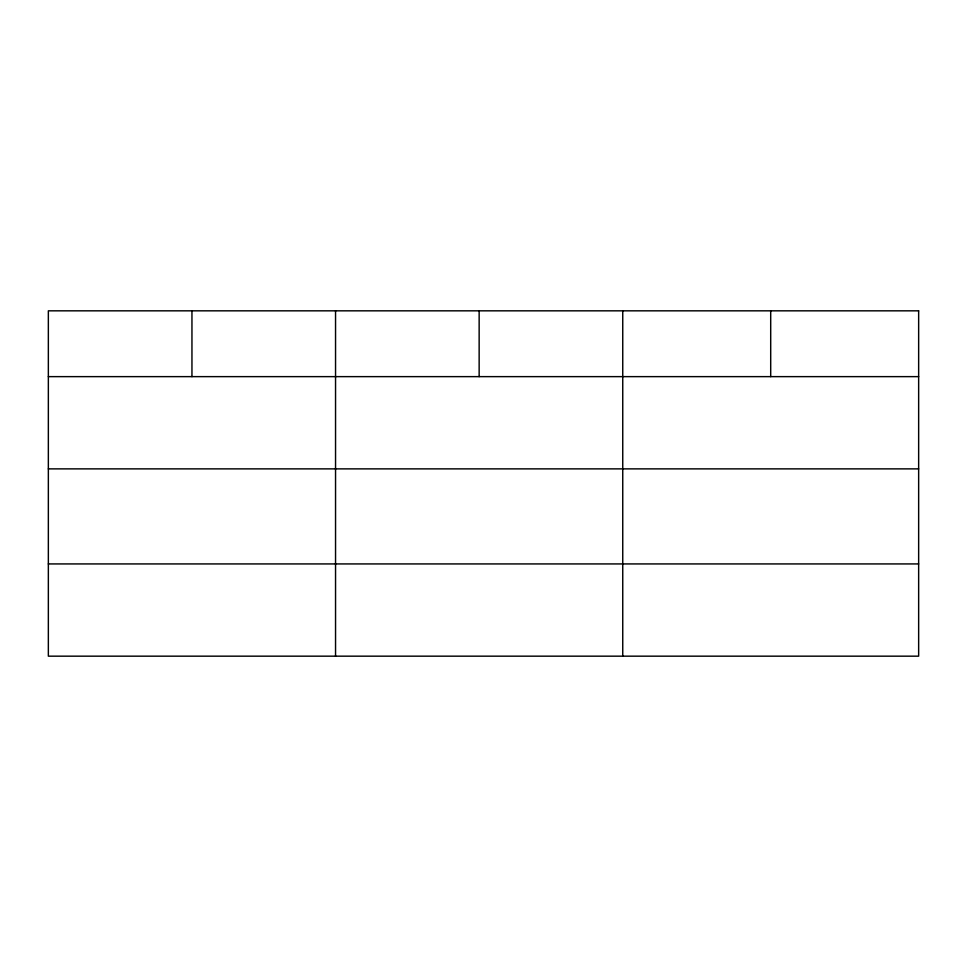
<?xml version="1.0" encoding="UTF-8"?>
<svg xmlns="http://www.w3.org/2000/svg" width="967" height="967" viewBox="0 0 967 967"><rect width="100%" height="100%" fill="white"/><g stroke="black" fill="none" stroke-linecap="round" stroke-linejoin="round"><path stroke-width="1.45" d="M48.35 376.634L918.65 376.634M48.35 468.874L918.65 468.874M48.35 563.93L918.65 563.93M770.699 310.83L770.699 376.634M622.748 310.83L622.748 656.17M479.148 310.83L479.148 376.634M335.549 310.83L335.549 656.17M191.95 310.83L191.95 376.634M918.65 310.83L48.35 310.83L48.35 656.17L918.65 656.17L918.65 310.83"/></g></svg>
